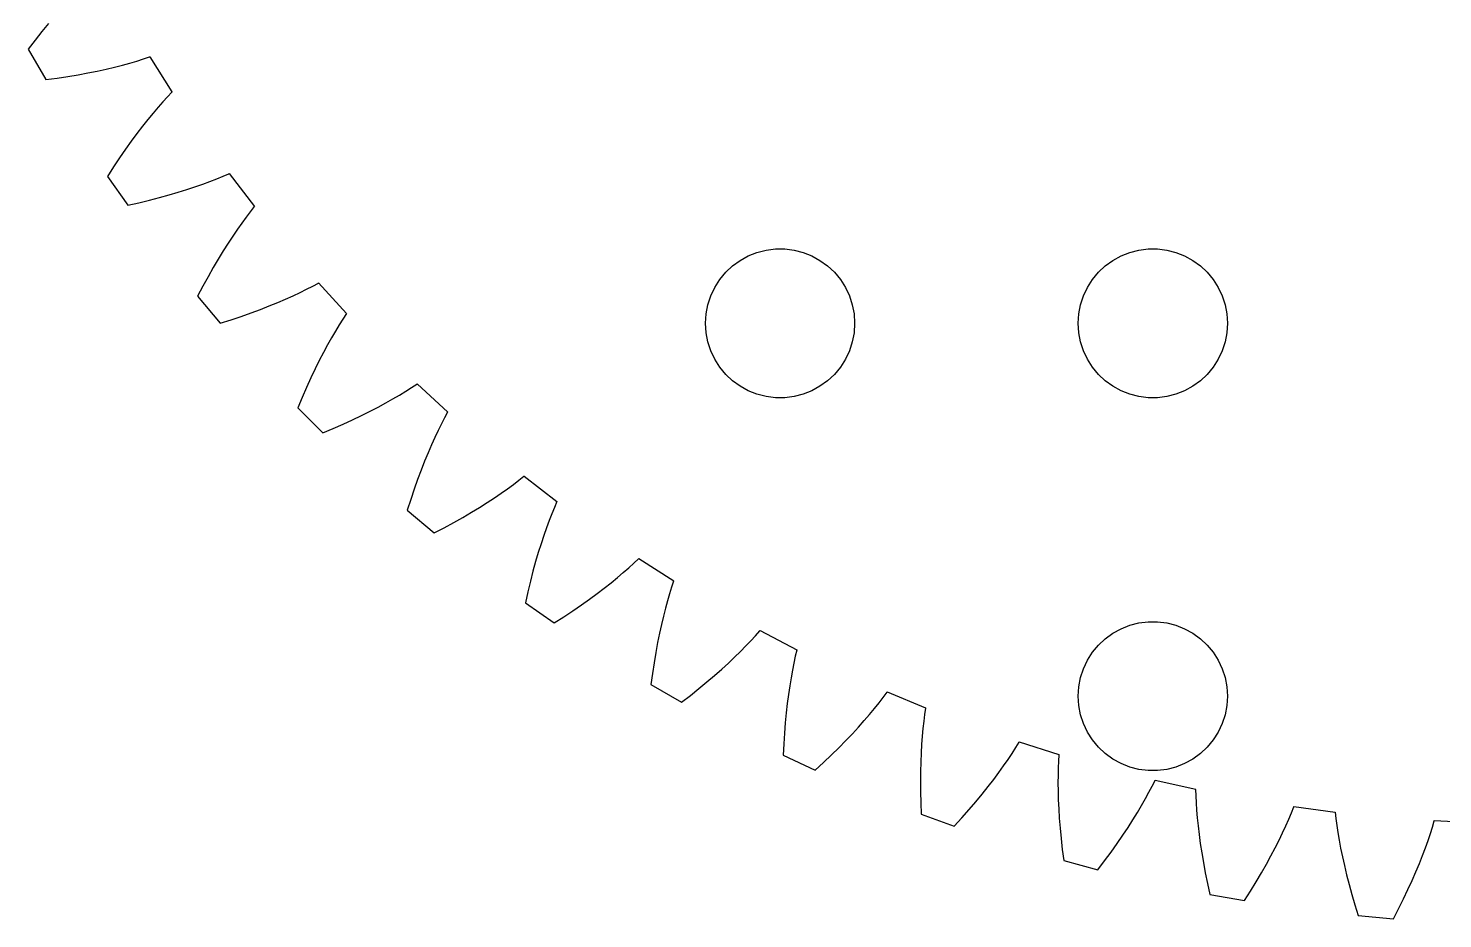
# Model space of a CAD drawing. Header units: metres. Extents: x -69 to 69, y -69 to 69.
# Drawn here: x -60.2 to -3.3, y -69 to -33.1 of the extents above; entities that cross this region are included whole.
import ezdxf

# ---------------------------------------------------------------- set-up
doc = ezdxf.new("R2010")
doc.units = ezdxf.units.M

msp = doc.modelspace()

# ---------------------------------------------------------------- linework, layer by layer
for p, q in [((-59.4301, -32.94), (-59.6965, -33.2631)), ((-59.6965, -33.2631), (-59.9686, -33.6047)), ((-59.9686, -33.6047), (-60.2459, -33.9651)), ((-60.2459, -33.9651), (-59.5376, -35.1919)), ((-57.116, -34.771), (-56.7783, -34.6908)), ((-56.7783, -34.6908), (-56.4595, -34.6094)), ((-56.4595, -34.6094), (-56.1594, -34.5274)), ((-56.1594, -34.5274), (-55.8779, -34.4454)), ((-55.8779, -34.4454), (-55.615, -34.3639)), ((-55.615, -34.3639), (-55.3705, -34.2837)), ((-55.3705, -34.2837), (-55.3607, -34.2776)), ((-55.3607, -34.2776), (-54.4651, -35.6891)), ((-59.5376, -35.1919), (-59.0869, -35.132)), ((-59.0869, -35.132), (-58.655, -35.0671)), ((-58.655, -35.0671), (-58.2419, -34.998)), ((-58.2419, -34.998), (-57.8477, -34.9252)), ((-57.8477, -34.9252), (-57.4724, -34.8493)), ((-57.4724, -34.8493), (-57.116, -34.771)), ((-54.4722, -35.6938), (-54.6482, -35.8814)), ((-54.4651, -35.6891), (-54.4722, -35.6938)), ((-55.0264, -36.3058), (-55.2276, -36.5431)), ((-54.8331, -36.0853), (-55.0264, -36.3058)), ((-54.6482, -35.8814), (-54.8331, -36.0853)), ((-55.4361, -36.7977), (-55.6515, -37.0698)), ((-55.2276, -36.5431), (-55.4361, -36.7977)), ((-55.8731, -37.3598), (-56.1005, -37.6678)), ((-55.6515, -37.0698), (-55.8731, -37.3598)), ((-56.3331, -37.9943), (-56.5703, -38.3394)), ((-56.1005, -37.6678), (-56.3331, -37.9943)), ((-56.5703, -38.3394), (-56.8116, -38.7035)), ((-56.8116, -38.7035), (-57.0564, -39.0866)), ((-57.0564, -39.0866), (-56.2438, -40.2471)), ((-52.9364, -39.2906), (-52.6631, -39.1844)), ((-52.6631, -39.1844), (-52.4083, -39.0803)), ((-52.4083, -39.0803), (-52.1718, -38.9791)), ((-52.1718, -38.9791), (-52.1625, -38.9722)), ((-52.1625, -38.9722), (-51.1473, -40.3003)), ((-54.97, -39.9409), (-54.5837, -39.834)), ((-54.5837, -39.834), (-54.2164, -39.7257)), ((-54.2164, -39.7257), (-53.8681, -39.6167)), ((-53.8681, -39.6167), (-53.5388, -39.5074)), ((-53.5388, -39.5074), (-53.2282, -39.3985)), ((-53.2282, -39.3985), (-52.9364, -39.2906)), ((-56.2438, -40.2471), (-55.8001, -40.1481)), ((-55.8001, -40.1481), (-55.3755, -40.0458)), ((-55.3755, -40.0458), (-54.97, -39.9409)), ((-51.154, -40.3055), (-51.313, -40.5078)), ((-51.1473, -40.3003), (-51.154, -40.3055)), ((-51.6528, -40.9635), (-51.8325, -41.2175)), ((-51.4794, -40.727), (-51.6528, -40.9635)), ((-51.313, -40.5078), (-51.4794, -40.727)), ((-52.0181, -41.4892), (-52.2088, -41.7791)), ((-51.8325, -41.2175), (-52.0181, -41.4892)), ((-52.4044, -42.0872), (-52.604, -42.414)), ((-52.2088, -41.7791), (-52.4044, -42.0872)), ((-30.927, -42.1468), (-30.5621, -42.0531)), ((-30.5621, -42.0531), (-30.1884, -42.0059)), ((-30.1884, -42.0059), (-29.8116, -42.0059)), ((-29.8116, -42.0059), (-29.4379, -42.0531)), ((-29.4379, -42.0531), (-29.0729, -42.1468)), ((-15.927, -42.1468), (-15.5621, -42.0531)), ((-15.5621, -42.0531), (-15.1884, -42.0059)), ((-15.1884, -42.0059), (-14.8116, -42.0059)), ((-14.8116, -42.0059), (-14.4379, -42.0531)), ((-14.4379, -42.0531), (-14.0729, -42.1468)), ((-52.604, -42.414), (-52.8073, -42.7595)), ((-31.9123, -42.6885), (-31.6075, -42.467)), ((-31.6075, -42.467), (-31.2773, -42.2855)), ((-31.2773, -42.2855), (-30.927, -42.1468)), ((-29.0729, -42.1468), (-28.7227, -42.2855)), ((-28.7227, -42.2855), (-28.3925, -42.467)), ((-28.3925, -42.467), (-28.0877, -42.6885)), ((-16.9123, -42.6885), (-16.6075, -42.467)), ((-16.6075, -42.467), (-16.2773, -42.2855)), ((-16.2773, -42.2855), (-15.927, -42.1468)), ((-14.0729, -42.1468), (-13.7227, -42.2855)), ((-13.7227, -42.2855), (-13.3925, -42.467)), ((-13.3925, -42.467), (-13.0877, -42.6885)), ((-53.0135, -43.124), (-53.2222, -43.5076)), ((-52.8073, -42.7595), (-53.0135, -43.124)), ((-32.6289, -43.5547), (-32.427, -43.2366)), ((-32.427, -43.2366), (-32.1869, -42.9464)), ((-32.1869, -42.9464), (-31.9123, -42.6885)), ((-28.0877, -42.6885), (-27.8131, -42.9464)), ((-27.8131, -42.9464), (-27.5729, -43.2366)), ((-27.5729, -43.2366), (-27.3711, -43.5547)), ((-17.6289, -43.5547), (-17.427, -43.2366)), ((-17.427, -43.2366), (-17.1869, -42.9464)), ((-17.1869, -42.9464), (-16.9123, -42.6885)), ((-13.0877, -42.6885), (-12.8131, -42.9464)), ((-12.8131, -42.9464), (-12.5729, -43.2366)), ((-12.5729, -43.2366), (-12.3711, -43.5547)), ((-53.2222, -43.5076), (-53.4326, -43.9107)), ((-49.5919, -43.8877), (-49.3106, -43.7548)), ((-49.3106, -43.7548), (-49.0476, -43.6252)), ((-49.0476, -43.6252), (-48.8028, -43.4993)), ((-48.8028, -43.4993), (-48.576, -43.3778)), ((-48.576, -43.3778), (-48.5674, -43.3701)), ((-48.5674, -43.3701), (-47.4403, -44.6047)), ((-32.7893, -43.8956), (-32.6289, -43.5547)), ((-27.3711, -43.5547), (-27.2107, -43.8956)), ((-17.7893, -43.8956), (-17.6289, -43.5547)), ((-12.3711, -43.5547), (-12.2107, -43.8956)), ((-53.4326, -43.9107), (-52.522, -44.9959)), ((-50.9042, -44.4397), (-50.5478, -44.2999)), ((-50.5478, -44.2999), (-50.2103, -44.1608)), ((-50.2103, -44.1608), (-49.8918, -44.0232)), ((-49.8918, -44.0232), (-49.5919, -43.8877)), ((-32.9763, -44.624), (-32.9057, -44.2539)), ((-32.9057, -44.2539), (-32.7893, -43.8956)), ((-27.2107, -43.8956), (-27.0942, -44.2539)), ((-27.0942, -44.2539), (-27.0237, -44.624)), ((-17.9763, -44.624), (-17.9057, -44.2539)), ((-17.9057, -44.2539), (-17.7893, -43.8956)), ((-12.2107, -43.8956), (-12.0942, -44.2539)), ((-12.0942, -44.2539), (-12.0237, -44.624)), ((-52.522, -44.9959), (-52.0886, -44.8586)), ((-52.0886, -44.8586), (-51.6745, -44.7197)), ((-51.6745, -44.7197), (-51.2798, -44.5799)), ((-51.2798, -44.5799), (-50.9042, -44.4397)), ((-47.5872, -44.8259), (-47.7339, -45.0588)), ((-47.4464, -44.6105), (-47.5872, -44.8259)), ((-47.4403, -44.6047), (-47.4464, -44.6105)), ((-33, -45), (-32.9763, -44.624)), ((-27.0237, -44.624), (-27, -45)), ((-18, -45), (-17.9763, -44.624)), ((-12.0237, -44.624), (-12, -45)), ((-47.886, -45.3094), (-48.0429, -45.5781)), ((-47.7339, -45.0588), (-47.886, -45.3094)), ((-32.9763, -45.376), (-33, -45)), ((-32.9057, -45.7461), (-32.9763, -45.376)), ((-27.0237, -45.376), (-27.0942, -45.7461)), ((-27, -45), (-27.0237, -45.376)), ((-17.9763, -45.376), (-18, -45)), ((-17.9057, -45.7461), (-17.9763, -45.376)), ((-12.0237, -45.376), (-12.0942, -45.7461)), ((-12, -45), (-12.0237, -45.376)), ((-48.2041, -45.865), (-48.3689, -46.1704)), ((-48.0429, -45.5781), (-48.2041, -45.865)), ((-32.7893, -46.1044), (-32.9057, -45.7461)), ((-27.0942, -45.7461), (-27.2107, -46.1044)), ((-17.7893, -46.1044), (-17.9057, -45.7461)), ((-12.0942, -45.7461), (-12.2107, -46.1044)), ((-48.5368, -46.4944), (-48.7072, -46.8373)), ((-48.3689, -46.1704), (-48.5368, -46.4944)), ((-32.6289, -46.4453), (-32.7893, -46.1044)), ((-32.427, -46.7634), (-32.6289, -46.4453)), ((-27.3711, -46.4453), (-27.5729, -46.7634)), ((-27.2107, -46.1044), (-27.3711, -46.4453)), ((-17.6289, -46.4453), (-17.7893, -46.1044)), ((-17.427, -46.7634), (-17.6289, -46.4453)), ((-12.3711, -46.4453), (-12.5729, -46.7634)), ((-12.2107, -46.1044), (-12.3711, -46.4453)), ((-48.8796, -47.1992), (-49.0533, -47.5803)), ((-48.7072, -46.8373), (-48.8796, -47.1992)), ((-32.1869, -47.0536), (-32.427, -46.7634)), ((-31.9123, -47.3115), (-32.1869, -47.0536)), ((-27.8131, -47.0536), (-28.0877, -47.3115)), ((-27.5729, -46.7634), (-27.8131, -47.0536)), ((-17.1869, -47.0536), (-17.427, -46.7634)), ((-16.9123, -47.3115), (-17.1869, -47.0536)), ((-12.8131, -47.0536), (-13.0877, -47.3115)), ((-12.5729, -46.7634), (-12.8131, -47.0536)), ((-49.0533, -47.5803), (-49.2277, -47.9807)), ((-45.3094, -47.886), (-45.0588, -47.7339)), ((-45.0588, -47.7339), (-44.8259, -47.5872)), ((-44.8259, -47.5872), (-44.6105, -47.4464)), ((-44.6105, -47.4464), (-44.6026, -47.438)), ((-44.6026, -47.438), (-43.3722, -48.5697)), ((-31.6075, -47.533), (-31.9123, -47.3115)), ((-31.2773, -47.7145), (-31.6075, -47.533)), ((-30.927, -47.8532), (-31.2773, -47.7145)), ((-28.7227, -47.7145), (-29.0729, -47.8532)), ((-28.3925, -47.533), (-28.7227, -47.7145)), ((-28.0877, -47.3115), (-28.3925, -47.533)), ((-16.6075, -47.533), (-16.9123, -47.3115)), ((-16.2773, -47.7145), (-16.6075, -47.533)), ((-15.927, -47.8532), (-16.2773, -47.7145)), ((-13.7227, -47.7145), (-14.0729, -47.8532)), ((-13.3925, -47.533), (-13.7227, -47.7145)), ((-13.0877, -47.3115), (-13.3925, -47.533)), ((-49.2277, -47.9807), (-49.4023, -48.4005)), ((-46.4944, -48.5368), (-46.1704, -48.3689)), ((-46.1704, -48.3689), (-45.865, -48.2041)), ((-45.865, -48.2041), (-45.5781, -48.0429)), ((-45.5781, -48.0429), (-45.3094, -47.886)), ((-30.5621, -47.9469), (-30.927, -47.8532)), ((-30.1884, -47.9941), (-30.5621, -47.9469)), ((-29.8116, -47.9941), (-30.1884, -47.9941)), ((-29.4379, -47.9469), (-29.8116, -47.9941)), ((-29.0729, -47.8532), (-29.4379, -47.9469)), ((-15.5621, -47.9469), (-15.927, -47.8532)), ((-15.1884, -47.9941), (-15.5621, -47.9469)), ((-14.8116, -47.9941), (-15.1884, -47.9941)), ((-14.4379, -47.9469), (-14.8116, -47.9941)), ((-14.0729, -47.8532), (-14.4379, -47.9469)), ((-49.4023, -48.4005), (-48.4005, -49.4023)), ((-47.5803, -49.0533), (-47.1992, -48.8796)), ((-47.1992, -48.8796), (-46.8373, -48.7072)), ((-46.8373, -48.7072), (-46.4944, -48.5368)), ((-43.4993, -48.8028), (-43.6252, -49.0476)), ((-43.3778, -48.576), (-43.4993, -48.8028)), ((-43.3722, -48.5697), (-43.3778, -48.576)), ((-48.4005, -49.4023), (-47.9807, -49.2277)), ((-47.9807, -49.2277), (-47.5803, -49.0533)), ((-43.7548, -49.3106), (-43.8877, -49.5919)), ((-43.6252, -49.0476), (-43.7548, -49.3106)), ((-44.0232, -49.8918), (-44.1608, -50.2103)), ((-43.8877, -49.5919), (-44.0232, -49.8918)), ((-44.2999, -50.5478), (-44.4397, -50.9042)), ((-44.1608, -50.2103), (-44.2999, -50.5478)), ((-44.4397, -50.9042), (-44.5799, -51.2798)), ((-40.5078, -51.313), (-40.3055, -51.154)), ((-40.3055, -51.154), (-40.2984, -51.1449)), ((-40.2984, -51.1449), (-38.974, -52.165)), ((-44.7197, -51.6745), (-44.8586, -52.0886)), ((-44.5799, -51.2798), (-44.7197, -51.6745)), ((-41.2175, -51.8325), (-40.9635, -51.6528)), ((-40.9635, -51.6528), (-40.727, -51.4794)), ((-40.727, -51.4794), (-40.5078, -51.313)), ((-44.8586, -52.0886), (-44.9959, -52.522)), ((-42.0872, -52.4044), (-41.7791, -52.2088)), ((-41.7791, -52.2088), (-41.4892, -52.0181)), ((-41.4892, -52.0181), (-41.2175, -51.8325)), ((-38.9791, -52.1718), (-39.0803, -52.4083)), ((-38.974, -52.165), (-38.9791, -52.1718)), ((-44.9959, -52.522), (-43.9107, -53.4326)), ((-43.124, -53.0135), (-42.7595, -52.8073)), ((-42.7595, -52.8073), (-42.414, -52.604)), ((-42.414, -52.604), (-42.0872, -52.4044)), ((-39.1844, -52.6631), (-39.2906, -52.9364)), ((-39.0803, -52.4083), (-39.1844, -52.6631)), ((-43.9107, -53.4326), (-43.5076, -53.2222)), ((-43.5076, -53.2222), (-43.124, -53.0135)), ((-39.3985, -53.2282), (-39.5074, -53.5388)), ((-39.2906, -52.9364), (-39.3985, -53.2282)), ((-39.6167, -53.8681), (-39.7257, -54.2164)), ((-39.5074, -53.5388), (-39.6167, -53.8681)), ((-39.834, -54.5837), (-39.9409, -54.97)), ((-39.7257, -54.2164), (-39.834, -54.5837)), ((-35.8814, -54.6482), (-35.6938, -54.4722)), ((-35.6938, -54.4722), (-35.6875, -54.4625)), ((-35.6875, -54.4625), (-34.2792, -55.3633)), ((-39.9409, -54.97), (-40.0458, -55.3755)), ((-36.5431, -55.2276), (-36.3058, -55.0264)), ((-36.3058, -55.0264), (-36.0853, -54.8331)), ((-36.0853, -54.8331), (-35.8814, -54.6482)), ((-40.0458, -55.3755), (-40.1481, -55.8001)), ((-37.3598, -55.8731), (-37.0698, -55.6515)), ((-37.0698, -55.6515), (-36.7977, -55.4361)), ((-36.7977, -55.4361), (-36.5431, -55.2276)), ((-34.3639, -55.615), (-34.4454, -55.8779)), ((-34.2837, -55.3705), (-34.3639, -55.615)), ((-34.2792, -55.3633), (-34.2837, -55.3705)), ((-40.1481, -55.8001), (-40.2471, -56.2438)), ((-40.2471, -56.2438), (-39.0866, -57.0564)), ((-38.3394, -56.5703), (-37.9943, -56.3331)), ((-37.9943, -56.3331), (-37.6678, -56.1005)), ((-37.6678, -56.1005), (-37.3598, -55.8731)), ((-34.5274, -56.1594), (-34.6094, -56.4595)), ((-34.4454, -55.8779), (-34.5274, -56.1594)), ((-39.0866, -57.0564), (-38.7035, -56.8116)), ((-38.7035, -56.8116), (-38.3394, -56.5703)), ((-34.6908, -56.7783), (-34.771, -57.116)), ((-34.6094, -56.4595), (-34.6908, -56.7783)), ((-34.8493, -57.4724), (-34.9252, -57.8477)), ((-34.771, -57.116), (-34.8493, -57.4724)), ((-30.982, -57.5675), (-30.8104, -57.3758)), ((-30.8104, -57.3758), (-30.8049, -57.3656)), ((-30.8049, -57.3656), (-29.3235, -58.1403)), ((-16.9123, -57.6885), (-16.6075, -57.467)), ((-16.6075, -57.467), (-16.2773, -57.2855)), ((-16.2773, -57.2855), (-15.927, -57.1468)), ((-15.927, -57.1468), (-15.5621, -57.0531)), ((-15.5621, -57.0531), (-15.1884, -57.0059)), ((-15.1884, -57.0059), (-14.8116, -57.0059)), ((-14.8116, -57.0059), (-14.4379, -57.0531)), ((-14.4379, -57.0531), (-14.0729, -57.1468)), ((-14.0729, -57.1468), (-13.7227, -57.2855)), ((-13.7227, -57.2855), (-13.3925, -57.467)), ((-13.3925, -57.467), (-13.0877, -57.6885)), ((-34.9252, -57.8477), (-34.998, -58.2419)), ((-31.5906, -58.2024), (-31.3717, -57.9813)), ((-31.3717, -57.9813), (-31.169, -57.7695)), ((-31.169, -57.7695), (-30.982, -57.5675)), ((-17.427, -58.2366), (-17.1869, -57.9464)), ((-17.1869, -57.9464), (-16.9123, -57.6885)), ((-13.0877, -57.6885), (-12.8131, -57.9464)), ((-12.8131, -57.9464), (-12.5729, -58.2366)), ((-34.998, -58.2419), (-35.0671, -58.655)), ((-32.0784, -58.6705), (-31.8261, -58.4323)), ((-31.8261, -58.4323), (-31.5906, -58.2024)), ((-29.386, -58.3983), (-29.4442, -58.6674)), ((-29.3274, -58.1478), (-29.386, -58.3983)), ((-29.3235, -58.1403), (-29.3274, -58.1478)), ((-17.7893, -58.8956), (-17.6289, -58.5547)), ((-17.6289, -58.5547), (-17.427, -58.2366)), ((-12.5729, -58.2366), (-12.3711, -58.5547)), ((-12.3711, -58.5547), (-12.2107, -58.8956)), ((-35.132, -59.0869), (-35.1919, -59.5376)), ((-35.0671, -58.655), (-35.132, -59.0869)), ((-32.94, -59.4301), (-32.635, -59.17)), ((-32.635, -59.17), (-32.3479, -58.9166)), ((-32.3479, -58.9166), (-32.0784, -58.6705)), ((-29.5014, -58.9549), (-29.5569, -59.2611)), ((-29.4442, -58.6674), (-29.5014, -58.9549)), ((-17.9057, -59.2539), (-17.7893, -58.8956)), ((-12.2107, -58.8956), (-12.0942, -59.2539)), ((-35.1919, -59.5376), (-33.9651, -60.2459)), ((-33.6047, -59.9686), (-33.2631, -59.6965)), ((-33.2631, -59.6965), (-32.94, -59.4301)), ((-29.6102, -59.5858), (-29.6607, -59.9291)), ((-29.5569, -59.2611), (-29.6102, -59.5858)), ((-18, -60), (-17.9763, -59.624)), ((-17.9763, -59.624), (-17.9057, -59.2539)), ((-12.0942, -59.2539), (-12.0237, -59.624)), ((-12.0237, -59.624), (-12, -60)), ((-33.9651, -60.2459), (-33.6047, -59.9686)), ((-29.7076, -60.291), (-29.7505, -60.6715)), ((-29.6607, -59.9291), (-29.7076, -60.291)), ((-26.1989, -60.4949), (-26.0154, -60.2662)), ((-26.0154, -60.2662), (-25.8468, -60.0487)), ((-25.8468, -60.0487), (-25.6925, -59.8428)), ((-25.6925, -59.8428), (-25.688, -59.8321)), ((-25.688, -59.8321), (-24.1447, -60.4747)), ((-17.9763, -60.376), (-18, -60)), ((-12, -60), (-12.0237, -60.376)), ((-29.7505, -60.6715), (-29.7887, -61.0706)), ((-26.6123, -60.9838), (-26.3978, -60.7342)), ((-26.3978, -60.7342), (-26.1989, -60.4949)), ((-24.1844, -60.7373), (-24.219, -61.0103)), ((-24.1479, -60.4826), (-24.1844, -60.7373)), ((-24.1447, -60.4747), (-24.1479, -60.4826)), ((-17.9057, -60.7461), (-17.9763, -60.376)), ((-17.7893, -61.1044), (-17.9057, -60.7461)), ((-12.0942, -60.7461), (-12.2107, -61.1044)), ((-12.0237, -60.376), (-12.0942, -60.7461)), ((-29.7887, -61.0706), (-29.8216, -61.4881)), ((-27.0899, -61.5117), (-26.8428, -61.2431)), ((-26.8428, -61.2431), (-26.6123, -60.9838)), ((-24.2509, -61.3018), (-24.2795, -61.6116)), ((-24.219, -61.0103), (-24.2509, -61.3018)), ((-17.6289, -61.4453), (-17.7893, -61.1044)), ((-17.427, -61.7634), (-17.6289, -61.4453)), ((-12.3711, -61.4453), (-12.5729, -61.7634)), ((-12.2107, -61.1044), (-12.3711, -61.4453)), ((-29.8485, -61.924), (-29.869, -62.3782)), ((-29.8216, -61.4881), (-29.8485, -61.924)), ((-27.635, -62.0749), (-27.3538, -61.7891)), ((-27.3538, -61.7891), (-27.0899, -61.5117)), ((-24.3043, -61.9398), (-24.3246, -62.2862)), ((-24.2795, -61.6116), (-24.3043, -61.9398)), ((-20.5148, -62.0729), (-20.3791, -61.8543)), ((-20.3791, -61.8543), (-20.3755, -61.8433)), ((-20.3755, -61.8433), (-18.7821, -62.349)), ((-17.1869, -62.0536), (-17.427, -61.7634)), ((-12.5729, -61.7634), (-12.8131, -62.0536)), ((-29.869, -62.3782), (-28.5851, -62.9769)), ((-28.2502, -62.6693), (-27.9337, -62.3684)), ((-27.9337, -62.3684), (-27.635, -62.0749)), ((-24.3246, -62.2862), (-24.3399, -62.6508)), ((-21.004, -62.8038), (-20.8268, -62.5481)), ((-20.8268, -62.5481), (-20.6639, -62.3043)), ((-20.6639, -62.3043), (-20.5148, -62.0729)), ((-18.7846, -62.3571), (-18.7988, -62.614)), ((-18.7821, -62.349), (-18.7846, -62.3571)), ((-16.9123, -62.3115), (-17.1869, -62.0536)), ((-16.6075, -62.533), (-16.9123, -62.3115)), ((-16.2773, -62.7145), (-16.6075, -62.533)), ((-13.3925, -62.533), (-13.7227, -62.7145)), ((-13.0877, -62.3115), (-13.3925, -62.533)), ((-12.8131, -62.0536), (-13.0877, -62.3115)), ((-28.5851, -62.9769), (-28.2502, -62.6693)), ((-24.3494, -63.0336), (-24.3527, -63.4344)), ((-24.3399, -62.6508), (-24.3494, -63.0336)), ((-21.403, -63.3495), (-21.1959, -63.0711)), ((-21.1959, -63.0711), (-21.004, -62.8038)), ((-18.8094, -62.889), (-18.8158, -63.1821)), ((-18.7988, -62.614), (-18.8094, -62.889)), ((-15.927, -62.8532), (-16.2773, -62.7145)), ((-15.5621, -62.9469), (-15.927, -62.8532)), ((-15.1884, -62.9941), (-15.5621, -62.9469)), ((-14.8116, -62.9941), (-15.1884, -62.9941)), ((-14.4379, -62.9469), (-14.8116, -62.9941)), ((-14.0729, -62.8532), (-14.4379, -62.9469)), ((-13.7227, -62.7145), (-14.0729, -62.8532)), ((-24.3527, -63.4344), (-24.3491, -63.8532)), ((-21.8645, -63.938), (-21.6257, -63.6387)), ((-21.6257, -63.6387), (-21.403, -63.3495)), ((-18.8158, -63.1821), (-18.8173, -63.4933)), ((-18.8173, -63.4933), (-18.8134, -63.8223)), ((-15.1551, -63.8682), (-15.0267, -63.6247)), ((-15.0267, -63.6247), (-14.9106, -63.3951)), ((-14.9106, -63.3951), (-14.908, -63.3838)), ((-14.908, -63.3838), (-13.2766, -63.7487)), ((-24.3491, -63.8532), (-24.3379, -64.2898)), ((-24.3379, -64.2898), (-24.3187, -64.7441)), ((-22.3916, -64.5657), (-22.1196, -64.2472)), ((-22.1196, -64.2472), (-21.8645, -63.938)), ((-18.8134, -63.8223), (-18.8035, -64.1692)), ((-18.8035, -64.1692), (-18.7869, -64.5338)), ((-15.4503, -64.3954), (-15.2961, -64.1252)), ((-15.2961, -64.1252), (-15.1551, -63.8682)), ((-13.2766, -63.7487), (-13.2783, -63.757)), ((-13.2783, -63.757), (-13.2701, -64.0141)), ((-13.2701, -64.0141), (-13.2567, -64.289)), ((-13.2567, -64.289), (-13.2375, -64.5816)), ((-24.3187, -64.7441), (-22.9875, -65.2286)), ((-22.6808, -64.893), (-22.3916, -64.5657)), ((-18.7869, -64.5338), (-18.763, -64.9159)), ((-15.8003, -64.9739), (-15.6182, -64.6785)), ((-15.6182, -64.6785), (-15.4503, -64.3954)), ((-13.2375, -64.5816), (-13.2119, -64.8917)), ((-9.53091, -64.946), (-9.4243, -64.6922)), ((-9.4243, -64.6922), (-9.32864, -64.4534)), ((-9.32864, -64.4534), (-9.32698, -64.442)), ((-9.32698, -64.442), (-7.67, -64.6632)), ((-7.67, -64.6632), (-7.67099, -64.6716)), ((-7.67099, -64.6716), (-7.6404, -64.9271)), ((-22.9875, -65.2286), (-22.6808, -64.893)), ((-18.763, -64.9159), (-18.7313, -65.3155)), ((-18.7313, -65.3155), (-18.6912, -65.7324)), ((-16.2087, -65.6004), (-15.997, -65.2813)), ((-15.997, -65.2813), (-15.8003, -64.9739)), ((-13.2119, -64.8917), (-13.1794, -65.2191)), ((-13.1794, -65.2191), (-13.1392, -65.5638)), ((-9.7791, -65.497), (-9.64902, -65.2144)), ((-9.64902, -65.2144), (-9.53091, -64.946)), ((-7.6404, -64.9271), (-7.60309, -65.1998)), ((-7.60309, -65.1998), (-7.55847, -65.4896)), ((-3.83423, -65.5295), (-3.75014, -65.2675)), ((-3.75014, -65.2675), (-3.67566, -65.0212)), ((-3.67566, -65.0212), (-3.675, -65.0096)), ((-3.675, -65.0096), (-2.00504, -65.0856)), ((-18.6912, -65.7324), (-18.6421, -66.1664)), ((-16.6791, -66.2715), (-16.4359, -65.9306)), ((-16.4359, -65.9306), (-16.2087, -65.6004)), ((-13.1392, -65.5638), (-13.0909, -65.9256)), ((-13.0909, -65.9256), (-13.0338, -66.3042)), ((-10.0773, -66.1037), (-9.92169, -65.7936)), ((-9.92169, -65.7936), (-9.7791, -65.497)), ((-7.55847, -65.4896), (-7.50597, -65.7962)), ((-7.50597, -65.7962), (-7.44499, -66.1196)), ((-4.03345, -66.1001), (-3.92848, -65.8072)), ((-3.92848, -65.8072), (-3.83423, -65.5295)), ((-18.6421, -66.1664), (-18.5833, -66.6172)), ((-16.9386, -66.6228), (-16.6791, -66.2715)), ((-13.0338, -66.3042), (-12.9674, -66.6995)), ((-10.4296, -66.7634), (-10.2464, -66.4271)), ((-10.2464, -66.4271), (-10.0773, -66.1037)), ((-7.44499, -66.1196), (-7.37495, -66.4595)), ((-7.37495, -66.4595), (-7.29529, -66.8157)), ((-4.27765, -66.7305), (-4.14966, -66.4079)), ((-4.14966, -66.4079), (-4.03345, -66.1001)), ((-18.5833, -66.6172), (-17.215, -66.9839)), ((-17.215, -66.9839), (-16.9386, -66.6228)), ((-12.9674, -66.6995), (-12.8911, -67.1113)), ((-12.8911, -67.1113), (-12.8044, -67.5393)), ((-10.8397, -67.473), (-10.6272, -67.1122)), ((-10.6272, -67.1122), (-10.4296, -66.7634)), ((-7.29529, -66.8157), (-7.20544, -67.1879)), ((-4.57106, -67.4184), (-4.41795, -67.0674)), ((-4.41795, -67.0674), (-4.27765, -66.7305)), ((-12.8044, -67.5393), (-12.7065, -67.9834)), ((-11.0676, -67.8456), (-10.8397, -67.473)), ((-7.20544, -67.1879), (-7.10484, -67.5759)), ((-7.10484, -67.5759), (-6.99295, -67.9795)), ((-4.73752, -67.783), (-4.57106, -67.4184)), ((-12.7065, -67.9834), (-11.3114, -68.2294)), ((-11.3114, -68.2294), (-11.0676, -67.8456)), ((-6.99295, -67.9795), (-6.8692, -68.3983)), ((-5.11238, -68.552), (-4.91779, -68.161)), ((-4.91779, -68.161), (-4.73752, -67.783)), ((-6.8692, -68.3983), (-6.73305, -68.8321)), ((-6.73305, -68.8321), (-5.32181, -68.9556)), ((-5.32181, -68.9556), (-5.11238, -68.552))]:
    msp.add_line(p, q)

doc.saveas('drawing.dxf')
